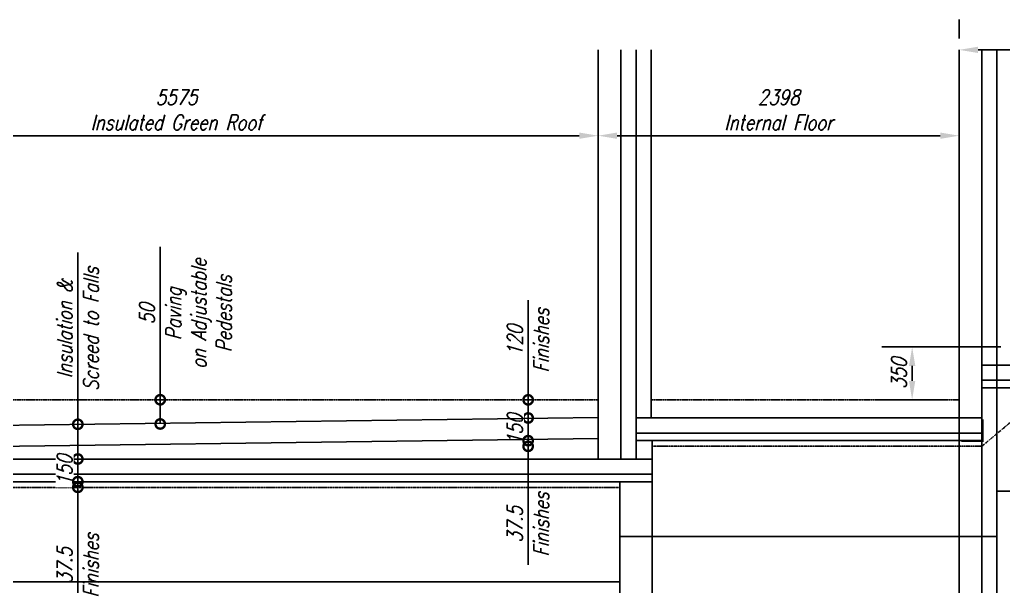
# Model space of a CAD drawing. Header units: millimetres. Extents: x 929802 to 1112248, y 1926852 to 2050811.
# Drawn here: x 977591 to 984094, y 1973419 to 1977168 of the extents above; entities that cross this region are included whole.
import ezdxf

# ---------------------------------------------------------------- set-up
doc = ezdxf.new("R2010")
doc.units = ezdxf.units.MM
doc.linetypes.add('PHANTOM2', pattern=[1.25, 0.625, -0.125, 0.125, -0.125, 0.125, -0.125])
doc.layers.get('Defpoints').update_dxf_attribs({"color": 41})
for name, color, linetype in [('CHB+00_Dims-GA', 8, 'Continuous'), ('CHB+00_Levels', 8, 'Continuous'), ('CHB+00_Lintels Over', 9, 'Continuous'), ('CHB-00_Dims-Foundation', 8, 'Continuous')]:
    doc.layers.add(name, color=color, linetype=linetype)
doc.styles.add('Romans15', font='romans.shx', dxfattribs={"width": 0.8, "oblique": 15})
doc.dimstyles.new('CHB_1-1', dxfattribs={"dimtxt": 2, "dimasz": 2.5, "dimexe": 4, "dimexo": 1.5, "dimgap": 0.75, "dimtad": 1, "dimdec": 0, "dimdsep": 46, "dimtxsty": 'Romans15', "dimcen": 1.5, "dimclrd": 8, "dimclre": 8, "dimclrt": 7, "dimadec": 0, "dimazin": 0, "dimtfac": 1, "dimtdec": 0, "dimtmove": 0, "dimatfit": 3, "dimfxl": 1, "dimarcsym": 0})

# ---------------------------------------------------------------- blocks, each defined once
blk = doc.blocks.new('*D355')
at = {"color": 8, "linetype": 'Continuous', "lineweight": -2, "transparency": 16777216}
for p, q in [((975840.6, 1974727.6), (975840.6, 1976600.3)), ((981415.6, 1974728.1), (981415.6, 1976600.3)), ((975965.6, 1976400.3), (981290.6, 1976400.3))]:
    blk.add_line(p, q, dxfattribs=at)
at = {"color": 8, "linetype": 'Continuous', "transparency": 16777216}
for points in [[(975965.6, 1976421.2), (975965.6, 1976379.5), (975840.6, 1976400.3)], [(981290.6, 1976421.2), (981290.6, 1976379.5), (981415.6, 1976400.3)]]:
    blk.add_solid(points, dxfattribs=at)
at = {"layer": 'Defpoints', "color": 0, "linetype": 'Continuous', "transparency": 16777216}
for p in [(981415.6, 1976400.3), (975840.6, 1974652.6), (981415.6, 1974653.1)]:
    blk.add_point(p, dxfattribs=at)
at = {"color": 7, "linetype": 'Continuous', "transparency": 16777216, "insert": (978628.1, 1976571.2), "char_height": 100, "attachment_point": 5, "style": 'Romans15'}
blk.add_mtext('5575\\PInsulated Green Roof', dxfattribs=at)
blk = doc.blocks.new('*D356')
at = {"color": 8, "linetype": 'Continuous', "lineweight": -2, "transparency": 16777216}
for p, q in [((981415.6, 1974803.1), (981415.6, 1976600.3)), ((983801.6, 1974727.6), (983801.6, 1976600.3)), ((981540.6, 1976400.3), (983676.6, 1976400.3))]:
    blk.add_line(p, q, dxfattribs=at)
at = {"color": 8, "linetype": 'Continuous', "transparency": 16777216}
for points in [[(981540.6, 1976421.2), (981540.6, 1976379.5), (981415.6, 1976400.3)], [(983676.6, 1976421.2), (983676.6, 1976379.5), (983801.6, 1976400.3)]]:
    blk.add_solid(points, dxfattribs=at)
at = {"layer": 'Defpoints', "color": 0, "linetype": 'Continuous', "transparency": 16777216}
for p in [(983801.6, 1976400.3), (981415.6, 1974728.1), (983801.6, 1974652.6)]:
    blk.add_point(p, dxfattribs=at)
at = {"color": 7, "linetype": 'Continuous', "transparency": 16777216, "insert": (982608.6, 1976571.2), "char_height": 100, "attachment_point": 5, "style": 'Romans15'}
blk.add_mtext('2398\\PInternal Floor', dxfattribs=at)
blk = doc.blocks.new('*D358')
at = {"color": 8, "linetype": 'Continuous', "lineweight": -2, "transparency": 16777216}
for p, q in [((983801.6, 1977043.1), (983801.6, 1977168.1)), ((989648.3, 1977043.1), (989648.3, 1977168.1)), ((983926.6, 1976968.1), (989523.3, 1976968.1))]:
    blk.add_line(p, q, dxfattribs=at)
at = {"color": 8, "linetype": 'Continuous', "transparency": 16777216}
for points in [[(983926.6, 1976988.9), (983926.6, 1976947.3), (983801.6, 1976968.1)], [(989523.3, 1976988.9), (989523.3, 1976947.3), (989648.3, 1976968.1)]]:
    blk.add_solid(points, dxfattribs=at)
at = {"layer": 'Defpoints', "color": 0, "linetype": 'Continuous', "transparency": 16777216}
for p in [(983801.6, 1976968.1), (989648.3, 1976968.1), (989648.3, 1976968.1)]:
    blk.add_point(p, dxfattribs=at)
at = {"color": 7, "linetype": 'Continuous', "transparency": 16777216, "insert": (986724.9, 1977072.3), "char_height": 100, "attachment_point": 5, "style": 'Romans15'}
blk.add_mtext('Cottage', dxfattribs=at)
blk = doc.blocks.new('_DotSmall')
at = {"color": 0, "linetype": 'ByBlock', "const_width": 0.5}
blk.add_lwpolyline([(-0.0625, 0, 1), (0.0625, 0, 1)], format="xyb", close=True, dxfattribs=at)
blk = doc.blocks.new('*D262')
at = {"layer": 'CHB+00_Dims-GA', "color": 8, "lineweight": -2, "transparency": 16777216}
for p, q in [((977975.5, 1974490.9), (977975.5, 1975626.8)), ((977975.5, 1974261.1), (977975.5, 1974490.9))]:
    blk.add_line(p, q, dxfattribs=at)
at = {"layer": 'Defpoints', "color": 0, "transparency": 16777216}
for p in [(977975.5, 1974490.9), (977975.5, 1974490.9), (978520.2, 1974261.1)]:
    blk.add_point(p, dxfattribs=at)
at = {"layer": 'CHB+00_Dims-GA', "color": 8, "lineweight": -2, "transparency": 16777216, "xscale": 125, "yscale": 125, "zscale": 125}
for p, rotation in [((977975.5, 1974490.9), 90), ((977975.5, 1974261.1), 270)]:
    blk.add_blockref('_DotSmall', p, dxfattribs=dict(at, rotation=rotation))
at = {"layer": 'CHB+00_Dims-GA', "color": 7, "transparency": 16777216, "char_height": 100, "attachment_point": 5, "rotation": 90, "style": 'Romans15'}
for s, insert in [('Screed to Falls', (978063, 1975121.3)), ('Insulation &', (977888, 1975121.3))]:
    blk.add_mtext(s, dxfattribs=dict(at, insert=insert))
blk = doc.blocks.new('*D263')
at = {"layer": 'CHB+00_Dims-GA', "color": 8, "lineweight": -2, "transparency": 16777216}
for p, q in [((977975.5, 1974261.1), (977975.5, 1974386.1)), ((977975.5, 1974261.1), (977975.5, 1974111.1)), ((977975.5, 1974111.1), (977975.5, 1973986.1))]:
    blk.add_line(p, q, dxfattribs=at)
at = {"layer": 'Defpoints', "color": 0, "transparency": 16777216}
for p in [(978520.2, 1974261.1), (978520.2, 1974111.1)]:
    blk.add_point(p, dxfattribs=at)
at = {"layer": 'CHB+00_Dims-GA', "color": 8, "lineweight": -2, "transparency": 16777216, "xscale": 125, "yscale": 125, "zscale": 125}
for p, rotation in [((977975.5, 1974261.1), 270), ((977975.5, 1974111.1), 90)]:
    blk.add_blockref('_DotSmall', p, dxfattribs=dict(at, rotation=rotation))
at = {"layer": 'CHB+00_Dims-GA', "color": 7, "transparency": 16777216, "insert": (977888, 1974186.1), "char_height": 100, "attachment_point": 5, "rotation": 90, "style": 'Romans15', "bg_fill": 3, "box_fill_scale": 1.1, "bg_fill_color": 256, "bg_fill_true_color": 13158600, "bg_fill_transparency": 0}
blk.add_mtext('150', dxfattribs=at)
at = {"layer": 'Defpoints', "color": 0, "transparency": 16777216}
blk.add_point((977975.5, 1974111.1), dxfattribs=at)
blk = doc.blocks.new('*D264')
at = {"layer": 'CHB+00_Dims-GA', "color": 8, "lineweight": -2, "transparency": 16777216}
for p, q in [((977975.5, 1974111.1), (977975.5, 1974236.1)), ((977975.5, 1974111.1), (977975.5, 1974073.6)), ((977975.5, 1974073.6), (977975.5, 1973288.8))]:
    blk.add_line(p, q, dxfattribs=at)
at = {"layer": 'Defpoints', "color": 0, "transparency": 16777216}
for p in [(978520.2, 1974111.1), (977975.5, 1974073.6), (978516.5, 1974073.6)]:
    blk.add_point(p, dxfattribs=at)
at = {"layer": 'CHB+00_Dims-GA', "color": 8, "lineweight": -2, "transparency": 16777216, "xscale": 125, "yscale": 125, "zscale": 125}
for p, rotation in [((977975.5, 1974111.1), 270), ((977975.5, 1974073.6), 90)]:
    blk.add_blockref('_DotSmall', p, dxfattribs=dict(at, rotation=rotation))
at = {"layer": 'CHB+00_Dims-GA', "color": 7, "transparency": 16777216, "char_height": 100, "attachment_point": 5, "rotation": 90, "style": 'Romans15'}
for s, insert in [('Finishes', (978063, 1973556.2)), ('37.5', (977888, 1973556.2))]:
    blk.add_mtext(s, dxfattribs=dict(at, insert=insert))
blk = doc.blocks.new('*D265')
at = {"layer": 'CHB+00_Dims-GA', "color": 8, "lineweight": -2, "transparency": 16777216}
for p, q in [((980952.3, 1974652.6), (980952.3, 1975312.4)), ((980952.3, 1974532.6), (980952.3, 1974652.6))]:
    blk.add_line(p, q, dxfattribs=at)
at = {"layer": 'Defpoints', "color": 0, "transparency": 16777216}
for p in [(980952.3, 1974652.6), (981497, 1974652.6), (981497, 1974532.6)]:
    blk.add_point(p, dxfattribs=at)
at = {"layer": 'CHB+00_Dims-GA', "color": 8, "lineweight": -2, "transparency": 16777216, "xscale": 125, "yscale": 125, "zscale": 125}
for p, rotation in [((980952.3, 1974652.6), 90), ((980952.3, 1974532.6), 270)]:
    blk.add_blockref('_DotSmall', p, dxfattribs=dict(at, rotation=rotation))
at = {"layer": 'CHB+00_Dims-GA', "color": 7, "transparency": 16777216, "char_height": 100, "attachment_point": 5, "rotation": 90, "style": 'Romans15'}
for s, insert in [('Finishes', (981039.8, 1975045)), ('120', (980864.8, 1975045))]:
    blk.add_mtext(s, dxfattribs=dict(at, insert=insert))
blk = doc.blocks.new('*D266')
at = {"layer": 'CHB+00_Dims-GA', "color": 8, "lineweight": -2, "transparency": 16777216}
for p, q in [((980952.3, 1974532.6), (980952.3, 1974657.6)), ((980952.3, 1974532.6), (980952.3, 1974382.6)), ((980952.3, 1974382.6), (980952.3, 1974257.6))]:
    blk.add_line(p, q, dxfattribs=at)
at = {"layer": 'Defpoints', "color": 0, "transparency": 16777216}
for p in [(981497, 1974532.6), (981497, 1974382.6)]:
    blk.add_point(p, dxfattribs=at)
at = {"layer": 'CHB+00_Dims-GA', "color": 8, "lineweight": -2, "transparency": 16777216, "xscale": 125, "yscale": 125, "zscale": 125}
for p, rotation in [((980952.3, 1974532.6), 270), ((980952.3, 1974382.6), 90)]:
    blk.add_blockref('_DotSmall', p, dxfattribs=dict(at, rotation=rotation))
at = {"layer": 'CHB+00_Dims-GA', "color": 7, "transparency": 16777216, "insert": (980864.8, 1974457.6), "char_height": 100, "attachment_point": 5, "rotation": 90, "style": 'Romans15', "bg_fill": 3, "box_fill_scale": 1.1, "bg_fill_color": 256, "bg_fill_true_color": 13158600, "bg_fill_transparency": 0}
blk.add_mtext('150', dxfattribs=at)
at = {"layer": 'Defpoints', "color": 0, "transparency": 16777216}
blk.add_point((980952.3, 1974382.6), dxfattribs=at)
blk = doc.blocks.new('*D267')
at = {"layer": 'CHB+00_Dims-GA', "color": 8, "lineweight": -2, "transparency": 16777216}
for p, q in [((980952.3, 1974382.6), (980952.3, 1974507.6)), ((980952.3, 1974382.6), (980952.3, 1974345.1)), ((980952.3, 1974345.1), (980952.3, 1973560.4))]:
    blk.add_line(p, q, dxfattribs=at)
at = {"layer": 'Defpoints', "color": 0, "transparency": 16777216}
for p in [(980952.3, 1974345.1), (981497, 1974382.6), (981497, 1974345.1)]:
    blk.add_point(p, dxfattribs=at)
at = {"layer": 'CHB+00_Dims-GA', "color": 8, "lineweight": -2, "transparency": 16777216, "xscale": 125, "yscale": 125, "zscale": 125}
for p, rotation in [((980952.3, 1974382.6), 270), ((980952.3, 1974345.1), 90)]:
    blk.add_blockref('_DotSmall', p, dxfattribs=dict(at, rotation=rotation))
at = {"layer": 'CHB+00_Dims-GA', "color": 7, "transparency": 16777216, "char_height": 100, "attachment_point": 5, "rotation": 90, "style": 'Romans15'}
for s, insert in [('Finishes', (981039.8, 1973827.8)), ('37.5', (980864.8, 1973827.8))]:
    blk.add_mtext(s, dxfattribs=dict(at, insert=insert))
blk = doc.blocks.new('*D274')
at = {"layer": 'CHB+00_Dims-GA', "color": 8, "lineweight": -2, "transparency": 16777216}
for p, q in [((978520.2, 1974653.1), (978520.2, 1975665.8)), ((978520.2, 1974493), (978520.2, 1974653.1))]:
    blk.add_line(p, q, dxfattribs=at)
at = {"layer": 'Defpoints', "color": 0, "transparency": 16777216}
for p in [(978520.2, 1974653.1), (981415.6, 1974653.1), (978520.2, 1974493)]:
    blk.add_point(p, dxfattribs=at)
at = {"layer": 'CHB+00_Dims-GA', "color": 8, "lineweight": -2, "transparency": 16777216, "xscale": 125, "yscale": 125, "zscale": 125}
for p, rotation in [((978520.2, 1974653.1), 90), ((978520.2, 1974493), 270)]:
    blk.add_blockref('_DotSmall', p, dxfattribs=dict(at, rotation=rotation))
at = {"layer": 'CHB+00_Dims-GA', "color": 7, "transparency": 16777216, "char_height": 100, "attachment_point": 5, "rotation": 90, "style": 'Romans15'}
for s, insert in [('Paving\\Pon Adjustable\\PPedestals', (978774.4, 1975222)), ('50', (978432.7, 1975222))]:
    blk.add_mtext(s, dxfattribs=dict(at, insert=insert))
blk = doc.blocks.new('*D361')
at = {"layer": 'CHB+00_Dims-GA', "color": 8, "linetype": 'Continuous', "lineweight": -2, "transparency": 16777216}
for p, q in [((984076.6, 1975002.6), (983291.1, 1975002.6)), ((983491.1, 1974877.6), (983491.1, 1974777.6)), ((983726.6, 1974652.6), (983291.1, 1974652.6))]:
    blk.add_line(p, q, dxfattribs=at)
at = {"layer": 'CHB+00_Dims-GA', "color": 8, "linetype": 'Continuous', "transparency": 16777216}
for points in [[(983470.3, 1974877.6), (983511.9, 1974877.6), (983491.1, 1975002.6)], [(983470.3, 1974777.6), (983511.9, 1974777.6), (983491.1, 1974652.6)]]:
    blk.add_solid(points, dxfattribs=at)
at = {"layer": 'Defpoints', "color": 0, "linetype": 'Continuous', "transparency": 16777216}
for p in [(984151.6, 1975002.6), (983491.1, 1974652.6), (983801.6, 1974652.6)]:
    blk.add_point(p, dxfattribs=at)
at = {"layer": 'CHB+00_Dims-GA', "color": 7, "linetype": 'Continuous', "transparency": 16777216, "insert": (983403.6, 1974827.6), "char_height": 100, "attachment_point": 5, "rotation": 90, "style": 'Romans15'}
blk.add_mtext('350', dxfattribs=at)

msp = doc.modelspace()

# ---------------------------------------------------------------- linework, layer by layer
at = {"layer": 'CHB+00_Levels', "color": 252, "linetype": 'Continuous'}
for p, q in [((981773.09, 1974382.64), (981773.09, 1971813.6)), ((981558.09, 1974111.09), (981558.09, 1971513.6))]:
    msp.add_line(p, q, dxfattribs=at)
at = {"layer": 'CHB+00_Levels', "linetype": 'PHANTOM2', "ltscale": 12.5}
for points in [[(975840.59, 1974652.6), (981415.59, 1974653.1)], [(981765.61, 1974652.64), (983801.61, 1974652.64)], [(983801.61, 1974345.14), (983951.59, 1974345.14), (984151.59, 1974512.96)], [(981773.11, 1974345.14), (983801.61, 1974345.14)], [(976190.59, 1974073.59), (981558.09, 1974073.59)]]:
    msp.add_lwpolyline(points, dxfattribs=at)
at = {"layer": 'CHB+00_Lintels Over', "linetype": 'Continuous'}
for points in [[(983951.59, 1974732.6), (986873.75, 1974732.6), (986873.75, 1974882.6), (983951.59, 1974882.6)], [(981665.61, 1974382.64), (983951.61, 1974382.64), (983951.61, 1974532.64), (981665.61, 1974532.64)], [(981665.61, 1974532.64), (983951.61, 1974532.64), (983951.61, 1974432.64), (981665.61, 1974432.64)], [(976090.59, 1974111.09), (981773.09, 1974111.09), (981773.09, 1974261.09), (976090.59, 1974261.09)], [(976090.59, 1974261.09), (981773.09, 1974261.09), (981773.09, 1974161.09), (976090.59, 1974161.09)]]:
    msp.add_lwpolyline(points, close=True, dxfattribs=at)
msp.add_lwpolyline([(983951.59, 1974882.6), (986873.75, 1974882.6), (986873.75, 1974782.6), (983951.59, 1974782.6)], dxfattribs=at)
at = {"layer": 'CHB+00_Lintels Over', "color": 1, "linetype": 'Continuous', "const_width": 12}
msp.add_lwpolyline([(983816.59, 1974379.64), (983957.61, 1974379.64), (983957.61, 1974523.64)], dxfattribs=at)
at = {"layer": 'CHB-00_Dims-Foundation', "color": 252, "linetype": 'Continuous'}
for p, q in [((981415.59, 1976968.1), (981415.59, 1974256.09)), ((981565.59, 1976968.1), (981565.59, 1974256.09)), ((981665.59, 1976968.1), (981665.61, 1974261.09)), ((981765.59, 1976968.1), (981765.59, 1974532.64)), ((983801.59, 1976968.1), (983801.59, 1971813.6)), ((983951.59, 1976968.1), (983951.59, 1971813.6)), ((984051.59, 1976968.1), (984051.59, 1972112.6))]:
    msp.add_line(p, q, dxfattribs=at)
at = {"layer": 'Defpoints'}
for points in [[(981558.09, 1973748.6), (984051.59, 1973748.6), (984051.59, 1974047.6)], [(984051.59, 1974047.6), (987238.75, 1974047.6)], [(976190.59, 1973448.6), (981558.09, 1973448.6), (981558.09, 1973748.6)]]:
    msp.add_lwpolyline(points, dxfattribs=at)

# ---------------------------------------------------------------- dimensions: what is measured, and where the dimension line sits
at = {"color": 3, "linetype": 'Continuous'}
for base, p1, p2, text, picture, middle in [((989648.31, 1976968.1), (983801.59, 1976968.1), (989648.31, 1976968.1), 'Cottage', '*D358', (986724.95, 1977072.27)), ((981415.59, 1976400.32), (975840.59, 1974652.6), (981415.59, 1974653.1), '<>\\PInsulated Green Roof', '*D355', (978628.09, 1976571.16)), ((983801.59, 1976400.32), (981415.59, 1974728.1), (983801.59, 1974652.64), '2398\\PInternal Floor', '*D356', (982608.59, 1976571.16))]:
    dim = msp.add_linear_dim(base=base, p1=p1, p2=p2, text=text, dimstyle='CHB_1-1', override={"dimscale": 50}, dxfattribs=at)
    dim.commit()
    dim.dimension.update_dxf_attribs({"geometry": picture, "text_midpoint": middle})
at = {"layer": 'CHB+00_Dims-GA'}
for base, p1, p2, text, picture, middle in [((977975.52, 1974490.88), (978520.23, 1974261.09), (977975.52, 1974490.88), 'Insulation &\\XScreed to Falls', '*D262', (977975.52, 1975121.34)), ((980952.26, 1974652.64), (981496.97, 1974532.64), (981496.97, 1974652.64), '<>\\XFinishes', '*D265', (980952.26, 1975045.01))]:
    dim = msp.add_linear_dim(base=base, p1=p1, p2=p2, angle=90, text=text, dimstyle='CHB_1-1', override={"dimscale": 50, "dimblk1": 'DotSmall', "dimblk2": 'DotSmall', "dimsah": 1, "dimse1": 1, "dimse2": 1}, dxfattribs=at)
    dim.commit()
    dim.dimension.update_dxf_attribs({"geometry": picture, "text_midpoint": middle})
at = {"layer": 'CHB+00_Dims-GA', "linetype": 'Continuous'}
dim = msp.add_linear_dim(base=(983491.09, 1974652.64), p1=(984151.59, 1975002.6), p2=(983801.61, 1974652.64), angle=90, dimstyle='CHB_1-1', override={"dimscale": 50}, dxfattribs=at)
dim.commit()
dim.dimension.update_dxf_attribs({"geometry": '*D361', "text_midpoint": (983403.59, 1974827.62)})

# ---------------------------------------------------------------- next in the draw order: dimensions: what is measured, and where the dimension line sits
at = {"layer": 'CHB+00_Dims-GA'}
for base, p1, p2, picture, middle in [((980952.26, 1974382.64), (981496.97, 1974532.64), (981496.97, 1974382.64), '*D266', (980864.76, 1974457.64)), ((977975.52, 1974111.09), (978520.23, 1974261.09), (978520.23, 1974111.09), '*D263', (977888.02, 1974186.09))]:
    dim = msp.add_linear_dim(base=base, p1=p1, p2=p2, angle=90, dimstyle='CHB_1-1', override={"dimscale": 50, "dimblk1": 'DotSmall', "dimblk2": 'DotSmall', "dimsah": 1, "dimse1": 1, "dimse2": 1, "dimtix": 1, "dimtfill": 1}, dxfattribs=at)
    dim.commit()
    dim.dimension.update_dxf_attribs({"geometry": picture, "text_midpoint": middle})

# ---------------------------------------------------------------- next in the draw order: linework, layer by layer
at = {"layer": 'CHB+00_Levels', "linetype": 'Continuous'}
for points in [[(976088.46, 1974466.07), (981415.59, 1974536.1)], [(976090.59, 1974326.09), (981415.59, 1974396.09)]]:
    msp.add_lwpolyline(points, dxfattribs=at)

# ---------------------------------------------------------------- next in the draw order: dimensions: what is measured, and where the dimension line sits
at = {"layer": 'CHB+00_Dims-GA'}
for base, p1, p2, angle, text, override, picture, middle in [((978520.23, 1974653.1), (978520.23, 1974493.04), (981415.59, 1974653.1), 90, '50\\XPaving\\Pon Adjustable\\PPedestals', {"dimscale": 50, "dimblk1": 'DotSmall', "dimblk2": 'DotSmall', "dimsah": 1, "dimse1": 1, "dimse2": 1}, '*D274', (978520.23, 1975221.97)), ((980952.26, 1974345.14), (981496.97, 1974382.64), (981496.97, 1974345.14), 270, '<>\\XFinishes', {"dimscale": 50, "dimdec": 1, "dimblk1": 'DotSmall', "dimblk2": 'DotSmall', "dimsah": 1, "dimse1": 1, "dimse2": 1}, '*D267', (980952.26, 1973827.76)), ((977975.52, 1974073.59), (978520.23, 1974111.09), (978516.48, 1974073.59), 270, '<>\\XFinishes', {"dimscale": 50, "dimdec": 1, "dimblk1": 'DotSmall', "dimblk2": 'DotSmall', "dimsah": 1, "dimse1": 1, "dimse2": 1}, '*D264', (977975.52, 1973556.21))]:
    dim = msp.add_linear_dim(base=base, p1=p1, p2=p2, angle=angle, text=text, dimstyle='CHB_1-1', override=override, dxfattribs=at)
    dim.commit()
    dim.dimension.update_dxf_attribs({"geometry": picture, "text_midpoint": middle})

doc.saveas('drawing.dxf')
